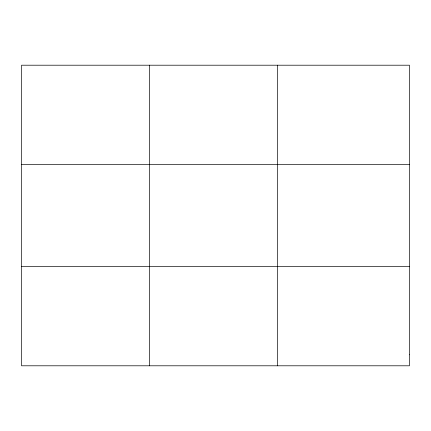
<?xml version="1.0" encoding="UTF-8"?>
<svg xmlns="http://www.w3.org/2000/svg" width="431" height="431" viewBox="0 0 431 431"><rect width="100%" height="100%" fill="white"/><g stroke="black" fill="none" stroke-linecap="round" stroke-linejoin="round"><path stroke-width="0.65" d="M149.557 365.795L149.557 65.205M277.564 365.795L277.564 65.205M21.55 164.4L409.45 164.4M21.55 266.6L409.45 266.6M409.45 354.772L409.45 365.795L21.55 365.795L21.55 65.205L409.45 65.205L409.45 354.772"/></g></svg>
